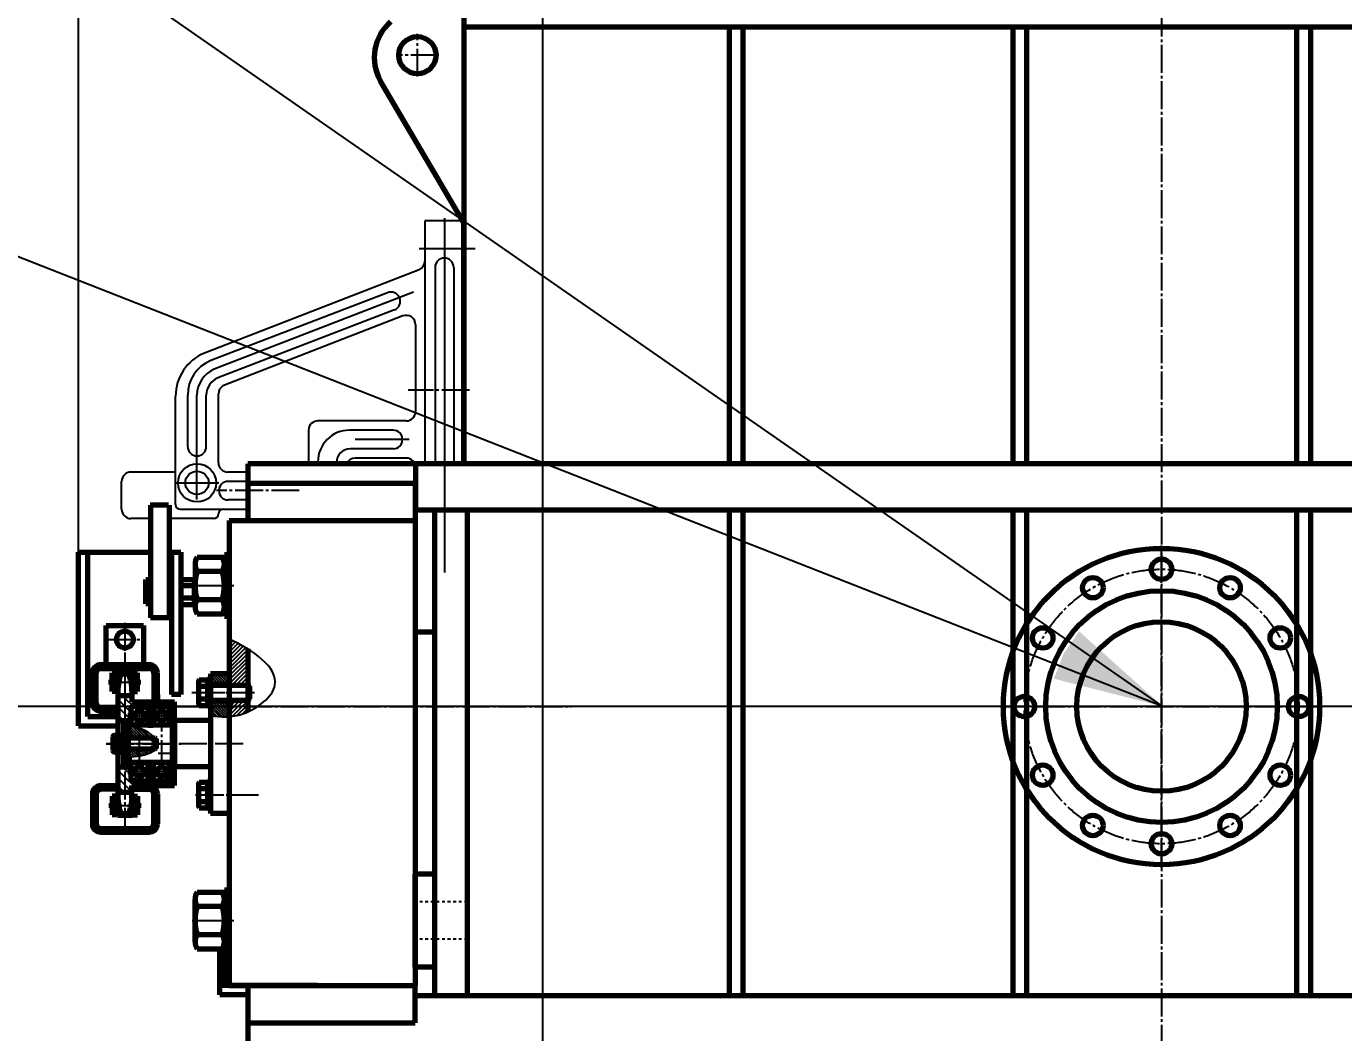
# Model space of a CAD drawing. Header units: millimetres. Extents: x -11880 to 11880, y -8400 to 8400.
# Drawn here: x 5423 to 6839, y 4931 to 6012 of the extents above; entities that cross this region are included whole.
import ezdxf

# ---------------------------------------------------------------- set-up
doc = ezdxf.new("R2010")
doc.units = ezdxf.units.MM
doc.linetypes.add('EB_DASH', pattern=[6, 3, -3])
doc.linetypes.add('EB_DASHDOT', pattern=[39, 30, -3, 3, -3])
for name, color, linetype, lineweight in [('CAXA0', 7, 'Continuous', 70), ('CAXA1', 1, 'EB_DASHDOT', 25), ('CAXA2', 6, 'EB_DASH', 25), ('CAXA3', 7, 'Continuous', 25), ('CAXA4', 3, 'Continuous', 25), ('CAXA5', 4, 'Continuous', 25)]:
    doc.layers.add(name, color=color, linetype=linetype, lineweight=lineweight)
doc.styles.add('标准', font='', dxfattribs={"width": 0.667})
doc.styles.get('标准').set_extended_font_data('SimSun')
doc.dimstyles.new('标准', dxfattribs={"dimscale": 40, "dimtxt": 5, "dimasz": 3, "dimexe": 2, "dimexo": 0, "dimtad": 1, "dimdec": 1, "dimzin": 12, "dimdsep": 46, "dimtxsty": '标准', "dimcen": 0, "dimdle": 4, "dimaunit": 1, "dimazin": 2, "dimtfac": 1, "dimtdec": 3, "dimtmove": 0, "dimatfit": 3, "dimfxl": 0, "dimtolj": 1, "dimtzin": 0, "dimarcsym": 0})

# ---------------------------------------------------------------- blocks, each defined once
blk = doc.blocks.new('CAXBLOCK211', base_point=(5604.1, 5411.1))
at = {"layer": 'CAXA0'}
for p, q in [((5606.3, 5441.5), (5633.4, 5441.5)), ((5604.1, 5433.9), (5604.1, 5388.3)), ((5633.4, 5426.3), (5606.3, 5426.3)), ((5635.6, 5433.9), (5635.6, 5388.3)), ((5633.4, 5395.9), (5606.3, 5395.9)), ((5606.3, 5380.7), (5633.4, 5380.7))]:
    blk.add_line(p, q, dxfattribs=at)
for centre, radius, start, end in [((5618.4, 5433.9), 14.3, 147.9424, 212.0576), ((5621.3, 5433.9), 14.3, 327.9424, 32.0576), ((5658.1, 5411.1), 54, 163.6514, 196.3486), ((5581.6, 5411.1), 54, 343.6514, 16.3486), ((5618.4, 5388.3), 14.3, 147.9424, 212.0576), ((5621.3, 5388.3), 14.3, 327.9424, 32.0576)]:
    blk.add_arc(centre, radius, start, end, dxfattribs=at)
at = {"layer": 'CAXA1', "linetype": 'EB_DASHDOT', "lineweight": 25}
blk.add_line((5601.1, 5411.1), (5638.6, 5411.1), dxfattribs=at)
blk = doc.blocks.new('CAXBLOCK213')
at = {"layer": 'CAXA0', "color": 0, "linetype": 'Continuous', "lineweight": 25}
for p, q in [((5635.6, 5442.2), (5637.6, 5444.1)), ((5635.6, 5438), (5640.6, 5442.8)), ((5635.6, 5433.9), (5640.6, 5438.6)), ((5636.4, 5430.6), (5640.6, 5434.5))]:
    blk.add_line(p, q, dxfattribs=at)
blk = doc.blocks.new('CAXBLOCK214')
at = {"layer": 'CAXA0', "color": 0, "linetype": 'Continuous', "lineweight": 25}
for p, q in [((5635.6, 5388.5), (5638.9, 5391.6)), ((5635.6, 5384.3), (5640.6, 5389.1)), ((5635.6, 5380.2), (5640.6, 5384.9)), ((5637.7, 5378.1), (5640.6, 5380.8))]:
    blk.add_line(p, q, dxfattribs=at)
blk = doc.blocks.new('CAXBLOCK212', base_point=(5635.6, 5411.1))
at = {"layer": 'CAXA0'}
for p, q in [((5640.6, 5444.1), (5635.6, 5444.1)), ((5635.6, 5444.1), (5635.6, 5378.1)), ((5640.6, 5378.1), (5640.6, 5444.1)), ((5640.6, 5430.6), (5635.6, 5430.6)), ((5635.6, 5391.6), (5640.6, 5391.6)), ((5635.6, 5378.1), (5640.6, 5378.1))]:
    blk.add_line(p, q, dxfattribs=at)
at = {"layer": 'CAXA1', "color": 1, "linetype": 'EB_DASHDOT', "lineweight": 25}
blk.add_line((5630.6, 5411.1), (5645.6, 5411.1), dxfattribs=at)
at = {"layer": 'CAXA5'}
for name in ['CAXBLOCK213', 'CAXBLOCK214']:
    blk.add_blockref(name, (0, 0), dxfattribs=at)
blk = doc.blocks.new('CAXBLOCK215', base_point=(5604.1, 5051.1))
at = {"layer": 'CAXA0'}
for p, q in [((5604.1, 5028.3), (5604.1, 5073.9)), ((5606.3, 5081.5), (5633.4, 5081.5)), ((5635.6, 5028.3), (5635.6, 5073.9)), ((5633.4, 5066.3), (5606.3, 5066.3)), ((5633.4, 5035.9), (5606.3, 5035.9)), ((5606.3, 5020.7), (5633.4, 5020.7))]:
    blk.add_line(p, q, dxfattribs=at)
for centre, radius, start, end in [((5618.4, 5073.9), 14.3, 147.9424, 212.0576), ((5621.3, 5073.9), 14.3, 327.9424, 32.0576), ((5658.1, 5051.1), 54, 163.6514, 196.3486), ((5581.6, 5051.1), 54, 343.6514, 16.3486), ((5618.4, 5028.3), 14.3, 147.9424, 212.0576), ((5621.3, 5028.3), 14.3, 327.9424, 32.0576)]:
    blk.add_arc(centre, radius, start, end, dxfattribs=at)
at = {"layer": 'CAXA1', "linetype": 'EB_DASHDOT', "lineweight": 25}
blk.add_line((5601.1, 5051.1), (5638.6, 5051.1), dxfattribs=at)
blk = doc.blocks.new('CAXBLOCK217')
at = {"layer": 'CAXA0', "color": 0, "linetype": 'Continuous', "lineweight": 25}
for p, q in [((5635.6, 5029.1), (5638.2, 5031.6)), ((5635.6, 5024.9), (5640.6, 5029.7)), ((5635.6, 5020.8), (5640.6, 5025.5)), ((5637.1, 5018.1), (5640.6, 5021.4))]:
    blk.add_line(p, q, dxfattribs=at)
blk = doc.blocks.new('CAXBLOCK218')
at = {"layer": 'CAXA0', "color": 0, "linetype": 'Continuous', "lineweight": 25}
for p, q in [((5635.6, 5082.8), (5637, 5084.1)), ((5635.6, 5078.6), (5640.6, 5083.4)), ((5635.6, 5074.5), (5640.6, 5079.2)), ((5635.8, 5070.6), (5640.6, 5075.1)), ((5640.2, 5070.6), (5640.6, 5071))]:
    blk.add_line(p, q, dxfattribs=at)
blk = doc.blocks.new('CAXBLOCK216', base_point=(5635.6, 5051.1))
at = {"layer": 'CAXA0'}
for p, q in [((5635.6, 5018.1), (5635.6, 5084.1)), ((5635.6, 5084.1), (5640.6, 5084.1)), ((5635.6, 5070.6), (5640.6, 5070.6)), ((5640.6, 5084.1), (5640.6, 5018.1)), ((5640.6, 5031.6), (5635.6, 5031.6)), ((5640.6, 5018.1), (5635.6, 5018.1))]:
    blk.add_line(p, q, dxfattribs=at)
at = {"layer": 'CAXA1', "color": 1, "linetype": 'EB_DASHDOT', "lineweight": 25}
blk.add_line((5630.6, 5051.1), (5645.6, 5051.1), dxfattribs=at)
at = {"layer": 'CAXA5'}
for name in ['CAXBLOCK218', 'CAXBLOCK217']:
    blk.add_blockref(name, (0, 0), dxfattribs=at)
blk = doc.blocks.new('CAXBLOCK219')
at = {"layer": 'CAXA0', "color": 0, "linetype": 'Continuous', "lineweight": 25}
for p, q in [((5535.1, 5216.9), (5539.3, 5221.1)), ((5536, 5213.5), (5543.5, 5221.1)), ((5542.5, 5215.8), (5544.1, 5217.4)), ((5544.1, 5217.4), (5547.8, 5221.1)), ((5546.4, 5215.5), (5551.9, 5220.9)), ((5548.7, 5213.5), (5553.1, 5217.9)), ((5552.9, 5213.5), (5553.1, 5213.7)), ((5535.1, 5204.2), (5539.6, 5208.6)), ((5535.1, 5208.4), (5535.3, 5208.6)), ((5536.4, 5201.2), (5541.8, 5206.6)), ((5540.5, 5201.1), (5544.1, 5204.7)), ((5544.1, 5204.7), (5545.8, 5206.4)), ((5544.7, 5201.1), (5552.3, 5208.6)), ((5549, 5201.1), (5553.1, 5205.2))]:
    blk.add_line(p, q, dxfattribs=at)
blk = doc.blocks.new('CAXBLOCK220')
at = {"layer": 'CAXA0', "color": 0, "linetype": 'Continuous', "lineweight": 25}
for p, q in [((5535.1, 5276.3), (5539.9, 5281.1)), ((5535.1, 5267.8), (5535.9, 5268.6)), ((5536.6, 5273.5), (5544.1, 5281.1)), ((5543.3, 5276), (5544.1, 5276.8)), ((5544.1, 5276.8), (5548.4, 5281.1)), ((5545.3, 5261.1), (5552.9, 5268.6)), ((5546.8, 5275.3), (5552.2, 5280.7)), ((5548.1, 5268.1), (5548.7, 5268.6)), ((5549.3, 5273.5), (5553.1, 5277.3)), ((5535.1, 5263.6), (5539.9, 5268.4)), ((5536.9, 5261.1), (5542.2, 5266.4)), ((5541.1, 5261.1), (5544.1, 5264.1)), ((5544.1, 5264.1), (5547.1, 5267.1)), ((5549.6, 5261.1), (5553.1, 5264.6))]:
    blk.add_line(p, q, dxfattribs=at)
blk = doc.blocks.new('CAXBLOCK221')
at = {"layer": 'CAXA0', "color": 0, "linetype": 'Continuous', "lineweight": 25}
for p, q in [((5559.1, 5215.4), (5564.7, 5221.1)), ((5559.2, 5219.8), (5560.3, 5220.9)), ((5561.4, 5213.5), (5568.1, 5220.2)), ((5568.1, 5220.2), (5569, 5221.1)), ((5568.2, 5216.1), (5573.2, 5221.1)), ((5571.3, 5214.9), (5576.7, 5220.3)), ((5574.1, 5213.5), (5577.1, 5216.5)), ((5559.1, 5207), (5560.8, 5208.6)), ((5559.1, 5202.7), (5564.3, 5207.9)), ((5561.7, 5201.1), (5566.9, 5206.2)), ((5565.9, 5201.1), (5568.1, 5203.2)), ((5568.1, 5203.2), (5573.5, 5208.6)), ((5570.2, 5201.1), (5577.1, 5208)), ((5574.4, 5201.1), (5577.1, 5203.7))]:
    blk.add_line(p, q, dxfattribs=at)
blk = doc.blocks.new('CAXBLOCK222')
at = {"layer": 'CAXA0', "color": 0, "linetype": 'Continuous', "lineweight": 25}
for p, q in [((5559.1, 5274.8), (5565.3, 5281.1)), ((5559.1, 5279.1), (5561.1, 5281.1)), ((5559.1, 5266.4), (5561.4, 5268.6)), ((5562, 5273.5), (5568.1, 5279.6)), ((5568.1, 5279.6), (5569.6, 5281.1)), ((5568.1, 5262.6), (5574.1, 5268.6)), ((5568.8, 5276), (5573.8, 5281.1)), ((5571.6, 5274.6), (5576.9, 5279.9)), ((5574.8, 5273.5), (5577.1, 5275.9)), ((5559.3, 5262.3), (5564.5, 5267.6)), ((5562.3, 5261.1), (5567.4, 5266.1)), ((5566.6, 5261.1), (5568.1, 5262.6)), ((5570.8, 5261.1), (5577.1, 5267.4)), ((5575, 5261.1), (5577.1, 5263.1))]:
    blk.add_line(p, q, dxfattribs=at)
blk = doc.blocks.new('CAXBLOCK223')
at = {"layer": 'CAXA0', "color": 0, "linetype": 'Continuous', "lineweight": 25}
for p, q in [((5553.1, 5261.8), (5556.4, 5265.1)), ((5553.1, 5263.2), (5555, 5265.1)), ((5553.1, 5264.6), (5553.6, 5265.1)), ((5553.8, 5261.1), (5557.8, 5265.1)), ((5555.2, 5261.1), (5559.1, 5264.9)), ((5556.7, 5261.1), (5559.1, 5263.5)), ((5558.1, 5261.1), (5559.1, 5262.1)), ((5553.1, 5220.8), (5553.4, 5221.1)), ((5553.1, 5219.3), (5554.8, 5221.1)), ((5553.1, 5217.9), (5556.2, 5221.1)), ((5553.7, 5217.1), (5557.7, 5221.1)), ((5555.1, 5217.1), (5559.1, 5221.1)), ((5556.5, 5217.1), (5559.1, 5219.7)), ((5557.9, 5217.1), (5559.1, 5218.3))]:
    blk.add_line(p, q, dxfattribs=at)
blk = doc.blocks.new('CAXBLOCK224')
at = {"layer": 'CAXA0', "color": 0, "linetype": 'Continuous', "lineweight": 25}
for p, q in [((5521.1, 5289.1), (5528.6, 5281.6)), ((5525.7, 5293.1), (5528.6, 5290.1)), ((5528.6, 5290.1), (5537.7, 5281.1)), ((5534.1, 5293.1), (5536.1, 5291.1)), ((5541.1, 5286.1), (5546.1, 5281.1)), ((5549.6, 5286.1), (5554.6, 5281.1)), ((5558.1, 5286.1), (5563.1, 5281.1)), ((5566.6, 5286.1), (5571.6, 5281.1)), ((5575.1, 5286.1), (5578.3, 5282.8)), ((5521.1, 5280.7), (5528.6, 5273.2)), ((5521.1, 5272.2), (5527.2, 5266.1)), ((5528.6, 5281.6), (5535.1, 5275.1)), ((5528.6, 5273.2), (5534.1, 5267.7)), ((5579.8, 5281.4), (5580.1, 5281.1)), ((5521.1, 5212.8), (5528.6, 5205.3)), ((5526.3, 5216.1), (5528.6, 5213.8)), ((5528.6, 5213.8), (5534.1, 5208.3)), ((5521.1, 5204.3), (5528.6, 5196.8)), ((5528.6, 5205.3), (5537.8, 5196.1)), ((5534.3, 5208.1), (5535.1, 5207.3)), ((5541.3, 5201.1), (5546.3, 5196.1)), ((5549.8, 5201.1), (5554.8, 5196.1)), ((5558.3, 5201.1), (5563.3, 5196.1)), ((5566.7, 5201.1), (5571.7, 5196.1)), ((5575.2, 5201.1), (5580.2, 5196.1)), ((5521.1, 5195.8), (5527.8, 5189.1)), ((5528.6, 5196.8), (5536.1, 5189.3))]:
    blk.add_line(p, q, dxfattribs=at)
blk = doc.blocks.new('CAXBLOCK225')
at = {"layer": 'CAXA0', "color": 0, "linetype": 'Continuous', "lineweight": 25}
for p, q in [((5528.6, 5257.1), (5530.9, 5259.4)), ((5528.6, 5254.2), (5532.1, 5257.7)), ((5528.6, 5251.4), (5532.1, 5254.9)), ((5528.6, 5248.6), (5532.1, 5252.1)), ((5529.9, 5247.1), (5532.1, 5249.3)), ((5528.6, 5234.4), (5529.2, 5235.1)), ((5528.6, 5231.6), (5532.1, 5235.1)), ((5528.6, 5228.8), (5532.1, 5232.3)), ((5529, 5226.3), (5532.1, 5229.5)), ((5531.9, 5226.4), (5532.1, 5226.6))]:
    blk.add_line(p, q, dxfattribs=at)
blk = doc.blocks.new('CAXBLOCK226')
at = {"layer": 'CAXA0', "color": 0, "linetype": 'Continuous', "lineweight": 25}
for p, q in [((5527.1, 5258.4), (5527.8, 5259.1)), ((5527.1, 5255.6), (5528.6, 5257.1)), ((5527.1, 5252.7), (5528.6, 5254.2)), ((5527.1, 5249.9), (5528.6, 5251.4)), ((5527.1, 5247.1), (5528.6, 5248.6)), ((5527.1, 5232.9), (5528.6, 5234.4)), ((5527.1, 5230.1), (5528.6, 5231.6)), ((5527.1, 5227.3), (5528.6, 5228.8))]:
    blk.add_line(p, q, dxfattribs=at)
blk = doc.blocks.new('CAXBLOCK227')
at = {"layer": 'CAXA0', "color": 0, "linetype": 'Continuous', "lineweight": 25}
for p, q in [((5543.4, 5247.1), (5532.1, 5258.3)), ((5540.5, 5247.1), (5532.1, 5255.5)), ((5544.1, 5249.2), (5533.7, 5259.5)), ((5544.1, 5252), (5536.7, 5259.5)), ((5544.1, 5254.8), (5539.8, 5259.1)), ((5544.1, 5257.7), (5543.4, 5258.4)), ((5554.7, 5247.1), (5544.1, 5257.7)), ((5551.9, 5247.1), (5544.1, 5254.8)), ((5563.2, 5241.4), (5547.7, 5256.8)), ((5537.7, 5247.1), (5532.1, 5252.7)), ((5534.9, 5247.1), (5532.1, 5249.9)), ((5549, 5247.1), (5544.1, 5252)), ((5546.2, 5247.1), (5544.1, 5249.2)), ((5559, 5248.5), (5555.6, 5251.8)), ((5560.7, 5241.1), (5557.1, 5244.7)), ((5557.9, 5241.1), (5557.1, 5241.8)), ((5562.7, 5236.2), (5557.9, 5241.1)), ((5563.4, 5238.4), (5560.7, 5241.1)), ((5538.1, 5226.9), (5532.1, 5232.9)), ((5535.5, 5226.7), (5532.1, 5230.1)), ((5532.8, 5226.5), (5532.1, 5227.2)), ((5540.6, 5227.2), (5532.7, 5235.1)), ((5543.1, 5227.6), (5535.6, 5235.1)), ((5544.1, 5229.4), (5538.4, 5235.1)), ((5544.1, 5232.2), (5541.2, 5235.1)), ((5544.1, 5235), (5544.1, 5235.1)), ((5550.1, 5229), (5544.1, 5235)), ((5547.9, 5228.5), (5544.1, 5232.2)), ((5545.5, 5228), (5544.1, 5229.4)), ((5552.4, 5229.6), (5546.9, 5235.1)), ((5554.4, 5230.4), (5549.7, 5235.1)), ((5556.4, 5231.2), (5552.5, 5235.1)), ((5558.3, 5232.1), (5555.4, 5235.1)), ((5561.5, 5234.6), (5557.1, 5239)), ((5560, 5233.3), (5557.1, 5236.2))]:
    blk.add_line(p, q, dxfattribs=at)
blk = doc.blocks.new('CAXBLOCK228', base_point=(5617.6, 5296.1))
at = {"layer": 'CAXA0'}
for p, q in [((5607.6, 5306.5), (5607.6, 5285.7)), ((5608.6, 5309.9), (5617.6, 5309.9)), ((5608.6, 5303), (5617.6, 5303)), ((5617.6, 5309.9), (5617.6, 5282.2)), ((5617.6, 5304.1), (5617.6, 5288.1)), ((5617.6, 5304.1), (5661.4, 5304.1)), ((5619.1, 5304.1), (5619.1, 5288.1)), ((5662.6, 5302.9), (5661.4, 5304.1)), ((5661.4, 5304.1), (5661.4, 5288.1)), ((5662.6, 5302.9), (5662.6, 5289.3)), ((5608.6, 5289.2), (5617.6, 5289.2)), ((5617.6, 5288.1), (5661.4, 5288.1)), ((5662.6, 5289.3), (5661.4, 5288.1)), ((5608.6, 5282.2), (5617.6, 5282.2))]:
    blk.add_line(p, q, dxfattribs=at)
for centre, radius, start, end in [((5614, 5306.5), 6.38, 147.1328, 212.8672), ((5631.6, 5296.1), 24, 163.2213, 196.7787), ((5614, 5285.7), 6.38, 147.1328, 212.8672)]:
    blk.add_arc(centre, radius, start, end, dxfattribs=at)
at = {"layer": 'CAXA1', "linetype": 'EB_DASHDOT', "lineweight": 25}
blk.add_line((5604.6, 5296.1), (5665.6, 5296.1), dxfattribs=at)
at = {"layer": 'CAXA3'}
for p, q in [((5617.6, 5304.1), (5619.1, 5302.9)), ((5619.1, 5302.9), (5662.6, 5302.9)), ((5617.6, 5288.1), (5619.1, 5289.3)), ((5619.1, 5289.3), (5662.6, 5289.3))]:
    blk.add_line(p, q, dxfattribs=at)
blk = doc.blocks.new('CAXBLOCK230')
at = {"layer": 'CAXA0', "color": 0, "linetype": 'Continuous', "lineweight": 25}
for p, q in [((5620.6, 5308.4), (5618, 5311.1)), ((5620, 5304.8), (5617.6, 5307.2))]:
    blk.add_line(p, q, dxfattribs=at)
blk = doc.blocks.new('CAXBLOCK231')
at = {"layer": 'CAXA0', "color": 0, "linetype": 'Continuous', "lineweight": 25}
for p, q in [((5620.6, 5283), (5617.6, 5286)), ((5620.6, 5287.2), (5620.5, 5287.3)), ((5618.3, 5281.1), (5617.6, 5281.7))]:
    blk.add_line(p, q, dxfattribs=at)
blk = doc.blocks.new('CAXBLOCK229', base_point=(5620.6, 5296.1))
at = {"layer": 'CAXA0'}
for p, q in [((5617.6, 5281.1), (5617.6, 5311.1)), ((5617.6, 5311.1), (5620.6, 5311.1)), ((5620.6, 5311.1), (5620.6, 5281.1)), ((5617.6, 5304.8), (5620.6, 5304.8)), ((5620.6, 5287.3), (5617.6, 5287.3)), ((5620.6, 5281.1), (5617.6, 5281.1))]:
    blk.add_line(p, q, dxfattribs=at)
at = {"layer": 'CAXA1', "color": 1, "linetype": 'EB_DASHDOT', "lineweight": 25}
blk.add_line((5623.6, 5296.1), (5614.6, 5296.1), dxfattribs=at)
at = {"layer": 'CAXA5'}
for name in ['CAXBLOCK230', 'CAXBLOCK231']:
    blk.add_blockref(name, (0, 0), dxfattribs=at)
blk = doc.blocks.new('CAXBLOCK232')
at = {"layer": 'CAXA0', "color": 0, "linetype": 'Continuous', "lineweight": 25}
for p, q in [((5629.6, 5305.1), (5620.6, 5314.1)), ((5626.8, 5305.1), (5620.6, 5311.3)), ((5632.4, 5305.1), (5621.4, 5316.1)), ((5635.3, 5305.1), (5624.3, 5316.1)), ((5638.1, 5305.1), (5627.1, 5316.1)), ((5640.6, 5305.4), (5629.9, 5316.1)), ((5640.6, 5308.2), (5632.8, 5316.1)), ((5640.6, 5311.1), (5635.6, 5316.1)), ((5640.6, 5313.9), (5638.4, 5316.1)), ((5624, 5305.1), (5620.6, 5308.4)), ((5621.1, 5305.1), (5620.6, 5305.6)), ((5636.4, 5270), (5620.6, 5285.8)), ((5633.5, 5270.1), (5620.6, 5283)), ((5639.1, 5270.1), (5622.2, 5287.1)), ((5640.6, 5271.5), (5625, 5287.1)), ((5640.6, 5274.3), (5627.8, 5287.1)), ((5640.6, 5277.1), (5630.6, 5287.1)), ((5640.6, 5280), (5633.5, 5287.1)), ((5640.6, 5282.8), (5636.3, 5287.1)), ((5640.6, 5285.6), (5639.1, 5287.1)), ((5630.6, 5270.2), (5620.6, 5280.2)), ((5627.4, 5270.5), (5620.6, 5277.3)), ((5624.1, 5271), (5620.6, 5274.5)), ((5620.7, 5271.6), (5620.6, 5271.7))]:
    blk.add_line(p, q, dxfattribs=at)
blk = doc.blocks.new('CAXBLOCK233')
at = {"layer": 'CAXA0', "color": 0, "linetype": 'Continuous', "lineweight": 25}
blk.add_line((5658.8, 5288.1), (5662.6, 5291.8), dxfattribs=at)
blk = doc.blocks.new('CAXBLOCK234')
at = {"layer": 'CAXA0', "color": 0, "linetype": 'Continuous', "lineweight": 25}
blk.add_line((5658.8, 5288.1), (5662.6, 5291.8), dxfattribs=at)
blk = doc.blocks.new('CAXBLOCK235')
at = {"layer": 'CAXA0', "color": 0, "linetype": 'Continuous', "lineweight": 25}
blk.add_line((5658.8, 5288.1), (5662.6, 5291.8), dxfattribs=at)
blk = doc.blocks.new('CAXBLOCK236')
at = {"layer": 'CAXA0', "color": 0, "linetype": 'Continuous', "lineweight": 25}
for p, q in [((5640.6, 5352.1), (5641.6, 5353.1)), ((5640.6, 5347.9), (5644.5, 5351.7)), ((5640.6, 5343.6), (5647.3, 5350.3)), ((5640.6, 5339.4), (5650.1, 5348.9)), ((5640.6, 5335.1), (5652.9, 5347.4)), ((5640.6, 5330.9), (5655.6, 5345.9)), ((5640.6, 5326.6), (5658.3, 5344.3)), ((5640.6, 5322.4), (5660.6, 5342.4)), ((5640.6, 5318.2), (5660.6, 5338.2)), ((5640.6, 5313.9), (5660.6, 5333.9)), ((5640.6, 5309.7), (5660.6, 5329.7)), ((5640.6, 5305.4), (5660.6, 5325.4)), ((5643.5, 5304.1), (5660.6, 5321.2)), ((5647.7, 5304.1), (5660.6, 5316.9)), ((5652, 5304.1), (5660.6, 5312.7)), ((5656.2, 5304.1), (5660.6, 5308.5)), ((5660.5, 5304.1), (5660.6, 5304.2)), ((5640.6, 5284.2), (5644.5, 5288.1)), ((5640.6, 5280), (5648.7, 5288.1)), ((5640.6, 5275.7), (5652.9, 5288.1)), ((5640.6, 5271.5), (5657.2, 5288.1)), ((5643.9, 5270.5), (5660.6, 5287.2)), ((5649.1, 5271.5), (5660.6, 5283)), ((5654.9, 5273.1), (5660.6, 5278.8))]:
    blk.add_line(p, q, dxfattribs=at)
blk = doc.blocks.new('CAXBLOCK238')
at = {"layer": 'CAXA0', "color": 0, "linetype": 'Continuous', "lineweight": 25}
for p, q in [((5620.6, 5198.1), (5617.7, 5201.1)), ((5619.7, 5194.8), (5617.6, 5196.9))]:
    blk.add_line(p, q, dxfattribs=at)
blk = doc.blocks.new('CAXBLOCK239')
at = {"layer": 'CAXA0', "color": 0, "linetype": 'Continuous', "lineweight": 25}
for p, q in [((5620.6, 5172.7), (5617.6, 5175.7)), ((5618, 5171.1), (5617.6, 5171.4)), ((5620.6, 5176.9), (5620.2, 5177.3))]:
    blk.add_line(p, q, dxfattribs=at)
blk = doc.blocks.new('CAXBLOCK237', base_point=(5620.6, 5186.1))
at = {"layer": 'CAXA0'}
for p, q in [((5617.6, 5171.1), (5617.6, 5201.1)), ((5617.6, 5201.1), (5620.6, 5201.1)), ((5620.6, 5201.1), (5620.6, 5171.1)), ((5617.6, 5194.8), (5620.6, 5194.8)), ((5620.6, 5177.3), (5617.6, 5177.3)), ((5620.6, 5171.1), (5617.6, 5171.1))]:
    blk.add_line(p, q, dxfattribs=at)
at = {"layer": 'CAXA1', "color": 1, "linetype": 'EB_DASHDOT', "lineweight": 25}
blk.add_line((5623.6, 5186.1), (5614.6, 5186.1), dxfattribs=at)
at = {"layer": 'CAXA5'}
for name in ['CAXBLOCK238', 'CAXBLOCK239']:
    blk.add_blockref(name, (0, 0), dxfattribs=at)
blk = doc.blocks.new('CAXBLOCK240', base_point=(5527.1, 5241.1))
at = {"layer": 'CAXA0'}
for p, q in [((5515.5, 5248.2), (5515.5, 5234)), ((5527.1, 5249.9), (5517.3, 5249.9)), ((5527.1, 5232.2), (5527.1, 5249.9)), ((5561.2, 5247.1), (5527.1, 5247.1)), ((5530.6, 5235.1), (5530.6, 5247.1)), ((5561.2, 5247.1), (5561.2, 5235.1)), ((5562.1, 5246.2), (5561.2, 5247.1)), ((5562.1, 5246.2), (5562.1, 5236)), ((5517.3, 5232.2), (5527.1, 5232.2)), ((5561.2, 5235.1), (5527.1, 5235.1)), ((5562.1, 5236), (5561.2, 5235.1))]:
    blk.add_line(p, q, dxfattribs=at)
for centre, start, end in [((5517.3, 5248.2), 90, 180), ((5517.3, 5234), 180, 270)]:
    blk.add_arc(centre, 1.77, start, end, dxfattribs=at)
at = {"layer": 'CAXA1'}
blk.add_line((5565.1, 5241.1), (5512.5, 5241.1), dxfattribs=at)
at = {"layer": 'CAXA2'}
for p, q in [((5521.5, 5246.9), (5515.5, 5246.9)), ((5521.5, 5244), (5515.5, 5244)), ((5521.5, 5246.9), (5524.9, 5241.1)), ((5521.5, 5235.3), (5524.9, 5241.1)), ((5521.5, 5238.2), (5515.5, 5238.2)), ((5521.5, 5235.3), (5515.5, 5235.3))]:
    blk.add_line(p, q, dxfattribs=at)
for centre, radius, start, end in [((5518.6, 5245.4), 3.23, 333.4349, 26.5651), ((5510.6, 5241.1), 11.3, 345.2529, 14.7471), ((5518.6, 5236.8), 3.23, 333.4349, 26.5651)]:
    blk.add_arc(centre, radius, start, end, dxfattribs=at)
at = {"layer": 'CAXA3'}
for p, q in [((5530.6, 5246.2), (5529, 5247.1)), ((5562.1, 5246.2), (5530.6, 5246.2)), ((5530.6, 5236), (5529, 5235.1)), ((5562.1, 5236), (5530.6, 5236))]:
    blk.add_line(p, q, dxfattribs=at)
blk = doc.blocks.new('CAXBLOCK261', base_point=(6643.1, 5281.1))
at = {"layer": 'CAXA0'}
for centre, radius in [((6643.1, 5281.1), 170), ((6643.1, 5428.6), 11), ((6569.3, 5408.8), 11), ((6716.8, 5408.8), 11), ((6643.1, 5281.1), 124.5), ((6643.1, 5281.1), 91), ((6515.4, 5354.8), 11), ((6770.8, 5354.8), 11), ((6495.6, 5281.1), 11), ((6790.6, 5281.1), 11), ((6515.4, 5207.3), 11), ((6770.8, 5207.3), 11), ((6569.3, 5153.3), 11), ((6716.8, 5153.3), 11), ((6643.1, 5133.6), 11)]:
    blk.add_circle(centre, radius, dxfattribs=at)
at = {"layer": 'CAXA1', "linetype": 'EB_DASHDOT', "lineweight": 25}
for p, q in [((6643.1, 6031.1), (6643.1, 4470)), ((6643.1, 5108.1), (6643.1, 5454.1)), ((6470.1, 5281.1), (6816.1, 5281.1))]:
    blk.add_line(p, q, dxfattribs=at)
at = {"layer": 'CAXA1'}
blk.add_circle((6643.1, 5281.1), 147.5, dxfattribs=at)
blk = doc.blocks.new('*D281')
at = {"layer": 'CAXA4', "linetype": 'Continuous', "lineweight": 25}
blk.add_hatch(color=0, dxfattribs=at).paths.add_polyline_path([(6644.5, 5281.1), (6554.5, 5361.9), (6537.4, 5337.2)], flags=0)
at = {"layer": 'CAXA4', "color": 0, "linetype": 'Continuous', "lineweight": 25}
blk.add_line((6644.5, 5281.1), (5144.8, 6322.6), dxfattribs=at)
blk = doc.blocks.new('*D290')
at = {"layer": 'CAXA4', "linetype": 'Continuous', "lineweight": 25}
for points in [[(5478.6, 7058.3), (5598.6, 7043.3), (5598.6, 7073.3)], [(7808.6, 7058.3), (7688.6, 7043.3), (7688.6, 7073.3)]]:
    blk.add_hatch(color=0, dxfattribs=at).paths.add_polyline_path(points, flags=0)
at = {"layer": 'CAXA4', "color": 0, "linetype": 'Continuous', "lineweight": 25}
for p, q in [((5478.6, 5447.1), (5478.6, 7138.3)), ((7808.6, 5280.5), (7808.6, 7138.3)), ((5478.6, 7058.3), (7808.6, 7058.3))]:
    blk.add_line(p, q, dxfattribs=at)
at = {"layer": 'CAXA4', "color": 0, "linetype": 'Continuous', "lineweight": 25, "insert": (6430.8, 7357.3), "char_height": 200, "attachment_point": 1, "style": '标准'}
blk.add_mtext('\\fSimSun|b0|i0|p34;2330', dxfattribs=at)
blk = doc.blocks.new('*D292')
at = {"layer": 'CAXA4', "linetype": 'Continuous', "lineweight": 25}
for points in [[(5978.1, 6275.5), (6098.1, 6260.5), (6098.1, 6290.5)], [(7308.1, 6275.5), (7188.1, 6260.5), (7188.1, 6290.5)]]:
    blk.add_hatch(color=0, dxfattribs=at).paths.add_polyline_path(points, flags=0)
at = {"layer": 'CAXA4', "color": 0, "linetype": 'Continuous', "lineweight": 25}
for p, q in [((5978.1, 4503.1), (5978.1, 6355.5)), ((7308.1, 4503.1), (7308.1, 6355.5)), ((5978.1, 6275.5), (7308.1, 6275.5))]:
    blk.add_line(p, q, dxfattribs=at)
at = {"layer": 'CAXA4', "color": 0, "linetype": 'Continuous', "lineweight": 25, "insert": (6430.3, 6574.5), "char_height": 200, "attachment_point": 1, "style": '标准'}
blk.add_mtext('\\fSimSun|b0|i0|p34;1330', dxfattribs=at)
blk = doc.blocks.new('*D294')
at = {"layer": 'CAXA4', "linetype": 'Continuous', "lineweight": 25}
for points in [[(5265.7, 5281.1), (5280.7, 5161.1), (5250.7, 5161.1)], [(5265.7, 4616.1), (5280.7, 4736.1), (5250.7, 4736.1)]]:
    blk.add_hatch(color=0, dxfattribs=at).paths.add_polyline_path(points, flags=0)
at = {"layer": 'CAXA4', "color": 0, "linetype": 'Continuous', "lineweight": 25}
for p, q in [((7483.2, 5281.1), (5185.7, 5281.1)), ((5265.7, 4616.1), (5265.7, 5281.1)), ((7195.1, 4616.1), (5185.7, 4616.1))]:
    blk.add_line(p, q, dxfattribs=at)
at = {"layer": 'CAXA4', "color": 0, "linetype": 'Continuous', "lineweight": 25, "insert": (4966.7, 4791.5), "char_height": 200, "attachment_point": 1, "rotation": 90, "style": '标准'}
blk.add_mtext('\\fSimSun|b0|i0|p34;665', dxfattribs=at)
blk = doc.blocks.new('*D316')
at = {"layer": 'CAXA4', "linetype": 'Continuous', "lineweight": 25}
blk.add_hatch(color=0, dxfattribs=at).paths.add_polyline_path([(6644.5, 5281.1), (6538.3, 5338.9), (6527.3, 5311)], flags=0)
at = {"layer": 'CAXA4', "color": 0, "linetype": 'Continuous', "lineweight": 25}
blk.add_line((6644.5, 5281.1), (5108, 5884.4), dxfattribs=at)

msp = doc.modelspace()

# ---------------------------------------------------------------- linework, layer by layer
at = {"layer": 'CAXA0'}
for p, q in [((5893.1, 6031.08), (5893.1, 5542.08)), ((7393.1, 6011.08), (5893.1, 6011.08)), ((5660.6, 5542.08), (5660.6, 5482.08)), ((7625.6, 5542.08), (5660.6, 5542.08)), ((5660.6, 5521.08), (5660.6, 5481.08)), ((5660.6, 5521.08), (5840.6, 5521.08)), ((5840.6, 5521.08), (5840.6, 5481.08)), ((5640.6, 5481.08), (5640.6, 4981.08)), ((5640.6, 5481.08), (5840.6, 5481.08)), ((7445.6, 5492.08), (5840.6, 5492.08)), ((5840.6, 5481.08), (5840.6, 4981.08)), ((5861.6, 5492.08), (5861.6, 4970.08)), ((5896.6, 5492.08), (5896.6, 4970.08)), ((5840.6, 5461.08), (5840.6, 5361.08)), ((5861.6, 5361.08), (5840.6, 5361.08)), ((5660.6, 5342.95), (5660.6, 5275.27)), ((5608.62, 5199.94), (5617.6, 5199.94)), ((5617.6, 5199.94), (5617.6, 5172.22)), ((5607.6, 5196.47), (5607.6, 5175.69)), ((5608.62, 5193.01), (5617.6, 5193.01)), ((5617.6, 5194.08), (5617.6, 5178.08)), ((5608.62, 5179.15), (5617.6, 5179.15)), ((5608.62, 5172.22), (5617.6, 5172.22)), ((5861.6, 5101.08), (5840.6, 5101.08)), ((5840.6, 5001.08), (5840.6, 5101.08)), ((5861.6, 5001.08), (5840.6, 5001.08)), ((5640.6, 4981.08), (5840.6, 4981.08)), ((5660.6, 4981.08), (5660.6, 4941.08)), ((5660.6, 4980.08), (5660.6, 4920.08)), ((5840.6, 4941.08), (5840.6, 4981.08)), ((7445.6, 4970.08), (5840.6, 4970.08)), ((5660.6, 4941.08), (5840.6, 4941.08))]:
    msp.add_line(p, q, dxfattribs=at)
at = {"layer": 'CAXA0', "linetype": 'Continuous', "lineweight": 70}
for p, q in [((5893.1, 5801.08), (5803.53, 5953.35)), ((5893.1, 5542.08), (5893.1, 5803.08)), ((5841.1, 5542.08), (5841.1, 5493.08)), ((5575.6, 5497.35), (5555.6, 5497.35)), ((5556.1, 5497.35), (5556.1, 5376.49)), ((5576.1, 5497.35), (5576.1, 5376.35)), ((5478.6, 5260.45), (5478.6, 5447.08)), ((5478.6, 5447.08), (5556.1, 5447.08)), ((5488.6, 5326.08), (5488.6, 5447.08)), ((5576.1, 5447.08), (5588.6, 5447.08)), ((5578.6, 5447.08), (5578.6, 5294.08)), ((5588.6, 5447.08), (5588.6, 5294.08)), ((5551.1, 5391.49), (5551.1, 5417.49)), ((5551.1, 5417.49), (5556.1, 5417.49)), ((5551.1, 5410.99), (5556.1, 5410.99)), ((5556.1, 5391.49), (5556.1, 5417.49)), ((5575.6, 5419.26), (5578.1, 5419.26)), ((5588.6, 5417.26), (5588.6, 5391.26)), ((5589.55, 5417.66), (5602.55, 5417.66)), ((5602.55, 5410.96), (5589.55, 5410.96)), ((5604.6, 5412.49), (5603.23, 5412.49)), ((5603.5, 5414.31), (5603.5, 5394.21)), ((5556.1, 5397.99), (5551.1, 5397.99)), ((5602.55, 5397.56), (5589.55, 5397.56)), ((5604.6, 5396.49), (5603.08, 5396.49)), ((5556.1, 5391.49), (5551.1, 5391.49)), ((5576.1, 5389.26), (5578.6, 5389.26)), ((5589.55, 5390.86), (5602.55, 5390.86)), ((5508.6, 5368.08), (5548.6, 5368.08)), ((5508.6, 5326.08), (5508.6, 5368.08)), ((5548.6, 5368.08), (5548.6, 5326.08)), ((5578.41, 5376.33), (5556.1, 5376.49)), ((5840.6, 5361.08), (5840.6, 5101.08)), ((5488.6, 5270.45), (5488.6, 5347.08)), ((5502.6, 5326.08), (5554.6, 5326.08)), ((5493.6, 5285.08), (5493.6, 5317.08)), ((5497.6, 5285.08), (5497.6, 5317.08)), ((5502.6, 5322.08), (5554.6, 5322.08)), ((5517.41, 5317.35), (5514.91, 5317.35)), ((5514.91, 5297.35), (5514.91, 5317.35)), ((5517.41, 5297.35), (5517.41, 5317.35)), ((5520.08, 5317.35), (5517.58, 5317.35)), ((5517.58, 5297.35), (5517.58, 5317.35)), ((5520.08, 5297.35), (5520.08, 5317.35)), ((5536.62, 5318.35), (5520.58, 5318.35)), ((5520.58, 5296.35), (5520.58, 5318.35)), ((5524.42, 5316.08), (5532.78, 5316.08)), ((5524.42, 5316.08), (5532.78, 5316.08)), ((5536.62, 5296.35), (5536.62, 5318.35)), ((5537.12, 5297.35), (5537.12, 5317.35)), ((5537.12, 5317.35), (5539.62, 5317.35)), ((5539.62, 5297.35), (5539.62, 5317.35)), ((5539.79, 5297.35), (5539.79, 5317.35)), ((5539.79, 5317.35), (5542.29, 5317.35)), ((5542.29, 5297.35), (5542.29, 5317.35)), ((5559.6, 5317.08), (5559.6, 5286.08)), ((5563.6, 5286.08), (5563.6, 5317.08)), ((5513.91, 5304.85), (5513.91, 5309.85)), ((5514.91, 5309.85), (5513.91, 5309.85)), ((5514.91, 5304.85), (5513.91, 5304.85)), ((5517.41, 5297.35), (5514.91, 5297.35)), ((5517.58, 5309.85), (5517.41, 5309.85)), ((5517.58, 5304.85), (5517.41, 5304.85)), ((5520.08, 5297.35), (5517.58, 5297.35)), ((5520.58, 5309.85), (5520.08, 5309.85)), ((5520.58, 5304.85), (5520.08, 5304.85)), ((5521.1, 5298.02), (5521.1, 5184.15)), ((5536.1, 5298.02), (5536.1, 5286.08)), ((5536.62, 5309.85), (5537.12, 5309.85)), ((5536.62, 5304.85), (5537.12, 5304.85)), ((5537.12, 5297.35), (5539.62, 5297.35)), ((5539.62, 5309.85), (5539.79, 5309.85)), ((5539.62, 5304.85), (5539.79, 5304.85)), ((5539.79, 5297.35), (5542.29, 5297.35)), ((5542.29, 5309.85), (5543.29, 5309.85)), ((5542.29, 5304.85), (5543.29, 5304.85)), ((5543.29, 5304.85), (5543.29, 5309.85)), ((5521.1, 5296.35), (5520.58, 5296.35)), ((5521.1, 5293.08), (5536.1, 5293.08)), ((5536.62, 5296.35), (5536.1, 5296.35)), ((5536.1, 5286.08), (5582.1, 5286.08)), ((5563.6, 5294.08), (5563.6, 5286.08)), ((5577.1, 5282.83), (5579.8, 5282.83)), ((5577.1, 5261.08), (5577.1, 5282.83)), ((5588.6, 5294.08), (5578.6, 5294.08)), ((5579.8, 5199.33), (5579.8, 5282.83)), ((5582.1, 5196.08), (5582.1, 5286.08)), ((5488.6, 5270.45), (5521.1, 5270.45)), ((5520.1, 5280.08), (5502.6, 5280.08)), ((5502.6, 5276.08), (5520.1, 5276.08)), ((5520.1, 5276.08), (5520.1, 5280.08)), ((5534.1, 5274.08), (5535.1, 5274.08)), ((5534.1, 5274.08), (5534.1, 5261.08)), ((5551.1, 5281.08), (5535.1, 5281.08)), ((5535.1, 5281.08), (5535.1, 5273.52)), ((5535.1, 5279.08), (5535.1, 5261.08)), ((5539.74, 5273.52), (5535.1, 5273.52)), ((5535.1, 5271.08), (5535.1, 5261.08)), ((5539.74, 5268.64), (5535.1, 5268.64)), ((5539.6, 5281.08), (5582.1, 5281.08)), ((5548.46, 5273.52), (5553.1, 5273.52)), ((5548.46, 5268.64), (5553.1, 5268.64)), ((5553.1, 5279.08), (5553.1, 5261.08)), ((5569.1, 5281.08), (5555.1, 5281.08)), ((5559.1, 5261.08), (5559.1, 5279.08)), ((5559.1, 5279.08), (5559.1, 5261.08)), ((5563.74, 5273.52), (5559.1, 5273.52)), ((5563.74, 5268.64), (5559.1, 5268.64)), ((5572.46, 5273.52), (5577.1, 5273.52)), ((5572.46, 5268.64), (5577.1, 5268.64)), ((5577.1, 5261.08), (5577.1, 5279.08)), ((5577.1, 5279.08), (5577.1, 5261.08)), ((5478.6, 5260.45), (5521.1, 5260.45)), ((5521.1, 5266.08), (5534.1, 5266.08)), ((5532.1, 5263.58), (5527.1, 5263.58)), ((5551.1, 5261.08), (5537.1, 5261.08)), ((5553.1, 5265.08), (5559.1, 5265.08)), ((5553.1, 5265.08), (5553.1, 5261.08)), ((5553.1, 5261.08), (5559.1, 5261.08)), ((5559.1, 5265.08), (5559.1, 5261.08)), ((5575.1, 5261.08), (5561.1, 5261.08)), ((5521.1, 5216.08), (5534.1, 5216.08)), ((5532.1, 5218.58), (5527.1, 5218.58)), ((5534.1, 5221.08), (5534.1, 5208.08)), ((5535.1, 5221.08), (5535.1, 5203.08)), ((5535.1, 5221.08), (5535.1, 5211.08)), ((5539.74, 5213.52), (5535.1, 5213.52)), ((5551.1, 5221.08), (5537.1, 5221.08)), ((5548.46, 5213.52), (5553.1, 5213.52)), ((5553.1, 5221.08), (5559.1, 5221.08)), ((5553.1, 5221.08), (5553.1, 5203.08)), ((5553.1, 5221.08), (5553.1, 5217.08)), ((5553.1, 5217.08), (5559.1, 5217.08)), ((5559.1, 5221.08), (5559.1, 5203.08)), ((5559.1, 5203.08), (5559.1, 5221.08)), ((5559.1, 5221.08), (5559.1, 5217.08)), ((5563.74, 5213.52), (5559.1, 5213.52)), ((5575.1, 5221.08), (5561.1, 5221.08)), ((5572.46, 5213.52), (5577.1, 5213.52)), ((5577.1, 5203.08), (5577.1, 5221.08)), ((5577.1, 5203.08), (5577.1, 5221.08)), ((5577.1, 5221.08), (5577.1, 5199.33)), ((5534.1, 5208.08), (5535.1, 5208.08)), ((5539.74, 5208.64), (5535.1, 5208.64)), ((5535.1, 5208.64), (5535.1, 5201.08)), ((5535.1, 5201.08), (5551.1, 5201.08)), ((5539.6, 5201.08), (5582.1, 5201.08)), ((5548.46, 5208.64), (5553.1, 5208.64)), ((5555.1, 5201.08), (5569.1, 5201.08)), ((5563.74, 5208.64), (5559.1, 5208.64)), ((5572.46, 5208.64), (5577.1, 5208.64)), ((5577.1, 5199.33), (5579.8, 5199.33)), ((5493.6, 5187.08), (5493.6, 5155.08)), ((5497.6, 5187.08), (5497.6, 5155.08)), ((5502.6, 5196.08), (5521.1, 5196.08)), ((5521.1, 5192.08), (5502.6, 5192.08)), ((5517.41, 5184.81), (5514.91, 5184.81)), ((5514.91, 5184.81), (5514.91, 5164.81)), ((5517.41, 5184.81), (5517.41, 5164.81)), ((5520.08, 5184.81), (5517.58, 5184.81)), ((5517.58, 5184.81), (5517.58, 5164.81)), ((5520.08, 5184.81), (5520.08, 5164.81)), ((5520.58, 5185.81), (5520.58, 5163.81)), ((5521.1, 5185.81), (5520.58, 5185.81)), ((5521.1, 5189.08), (5536.1, 5189.08)), ((5563.6, 5196.08), (5536.1, 5196.08)), ((5536.1, 5184.15), (5536.1, 5196.08)), ((5536.1, 5196.08), (5582.1, 5196.08)), ((5536.1, 5192.08), (5554.6, 5192.08)), ((5536.62, 5185.81), (5536.1, 5185.81)), ((5536.62, 5185.81), (5536.62, 5163.81)), ((5537.12, 5184.81), (5537.12, 5164.81)), ((5537.12, 5184.81), (5539.62, 5184.81)), ((5539.62, 5184.81), (5539.62, 5164.81)), ((5539.79, 5184.81), (5539.79, 5164.81)), ((5539.79, 5184.81), (5542.29, 5184.81)), ((5542.29, 5184.81), (5542.29, 5164.81)), ((5559.6, 5155.08), (5559.6, 5187.08)), ((5563.6, 5187.08), (5563.6, 5155.08)), ((5513.91, 5177.31), (5513.91, 5172.31)), ((5514.91, 5177.31), (5513.91, 5177.31)), ((5514.91, 5172.31), (5513.91, 5172.31)), ((5517.58, 5177.31), (5517.41, 5177.31)), ((5517.58, 5172.31), (5517.41, 5172.31)), ((5520.58, 5177.31), (5520.08, 5177.31)), ((5520.58, 5172.31), (5520.08, 5172.31)), ((5536.62, 5177.31), (5537.12, 5177.31)), ((5536.62, 5172.31), (5537.12, 5172.31)), ((5539.62, 5177.31), (5539.79, 5177.31)), ((5539.62, 5172.31), (5539.79, 5172.31)), ((5542.29, 5177.31), (5543.29, 5177.31)), ((5542.29, 5172.31), (5543.29, 5172.31)), ((5543.29, 5177.31), (5543.29, 5172.31)), ((5517.41, 5164.81), (5514.91, 5164.81)), ((5520.08, 5164.81), (5517.58, 5164.81)), ((5536.62, 5163.81), (5520.58, 5163.81)), ((5524.42, 5166.08), (5532.78, 5166.08)), ((5524.42, 5166.08), (5532.78, 5166.08)), ((5537.12, 5164.81), (5539.62, 5164.81)), ((5539.79, 5164.81), (5542.29, 5164.81)), ((5502.6, 5150.08), (5554.6, 5150.08)), ((5502.6, 5146.08), (5554.6, 5146.08)), ((5635.6, 5081.08), (5625.6, 5081.08)), ((5635.6, 4981.08), (5635.6, 5081.08)), ((5630.6, 4971.08), (5630.6, 5020.68)), ((5735.6, 4981.11), (5630.6, 4981.11)), ((5660.6, 4971.08), (5630.6, 4971.08))]:
    msp.add_line(p, q, dxfattribs=at)
at = {"layer": 'CAXA0', "color": 7, "linetype": 'Continuous', "lineweight": 70}
for p, q in [((5524.42, 5316.08), (5532.78, 5316.08)), ((5524.42, 5316.08), (5532.78, 5316.08)), ((5620.6, 5316.08), (5620.6, 5166.08)), ((5640.6, 5316.08), (5620.6, 5316.08)), ((5640.6, 5316.08), (5640.6, 5166.08)), ((5620.6, 5305.08), (5640.6, 5305.08)), ((5620.6, 5287.08), (5640.6, 5287.08)), ((5527.1, 5263.58), (5527.1, 5218.58)), ((5532.1, 5263.58), (5532.1, 5218.58)), ((5533.1, 5261.08), (5532.1, 5260.08)), ((5580.1, 5261.08), (5533.1, 5261.08)), ((5533.1, 5261.08), (5533.1, 5259.54)), ((5580.1, 5261.08), (5580.1, 5260.58)), ((5582.1, 5260.58), (5580.1, 5260.58)), ((5580.1, 5221.08), (5580.1, 5260.58)), ((5620.6, 5266.08), (5581.6, 5266.08)), ((5582.1, 5266.08), (5582.1, 5216.08)), ((5533.1, 5226.51), (5533.1, 5221.08)), ((5532.1, 5222.08), (5533.1, 5221.08)), ((5582.1, 5221.08), (5533.1, 5221.08)), ((5582.1, 5221.58), (5580.1, 5221.58)), ((5620.6, 5216.08), (5581.6, 5216.08)), ((5524.42, 5166.08), (5532.78, 5166.08)), ((5640.6, 5166.08), (5620.6, 5166.08))]:
    msp.add_line(p, q, dxfattribs=at)
at = {"layer": 'CAXA0', "linetype": 'Continuous', "lineweight": 70}
for centre, radius in [((5843.1, 5981.08), 20), ((5528.6, 5353.08), 9), ((5544.1, 5271.08), 5), ((5568.1, 5271.08), 5), ((5544.1, 5211.08), 5), ((5568.1, 5211.08), 5)]:
    msp.add_circle(centre, radius, dxfattribs=at)
for centre, radius, start, end in [((5846.63, 5978.7), 50, 130.3467, 210.46555), ((5594.96, 5414.31), 6.36, 148.20305, 211.79695), ((5612.6, 5404.26), 24, 163.78952, 196.21048), ((5597.14, 5414.31), 6.36, 328.20305, 31.79695), ((5579.5, 5404.26), 24, 343.78952, 16.21048), ((5594.96, 5394.21), 6.36, 148.20305, 211.79695), ((5597.14, 5394.21), 6.36, 328.20305, 31.79695), ((5502.6, 5317.08), 9, 90, 180), ((5554.6, 5317.08), 9, 0, 90), ((5502.6, 5317.08), 5, 90, 180), ((5571.9, 5298.02), 50.8, 159.1686, 180), ((5485.3, 5298.02), 50.8, 0, 20.8314), ((5554.6, 5317.08), 5, 0, 90), ((5502.6, 5285.08), 9, 180, 270), ((5502.6, 5285.08), 5, 180, 270), ((5537.1, 5279.08), 2, 90, 180), ((5551.1, 5279.08), 2, 0, 90), ((5561.1, 5279.08), 2, 90, 180), ((5575.1, 5279.08), 2, 0, 90), ((5537.1, 5263.08), 2, 180, 270), ((5551.1, 5263.08), 2, 270, 0), ((5561.1, 5263.08), 2, 180, 270), ((5575.1, 5263.08), 2, 270, 0), ((5537.1, 5219.08), 2, 90, 180), ((5551.1, 5219.08), 2, 0, 90), ((5561.1, 5219.08), 2, 90, 180), ((5575.1, 5219.08), 2, 0, 90), ((5537.1, 5203.08), 2, 180, 270), ((5551.1, 5203.08), 2, 270, 0), ((5561.1, 5203.08), 2, 180, 270), ((5575.1, 5203.08), 2, 270, 0), ((5502.6, 5187.08), 9, 90, 180), ((5502.6, 5187.08), 5, 90, 180), ((5571.9, 5184.15), 50.8, 180, 200.8314), ((5485.3, 5184.15), 50.8, 339.1686, 0), ((5554.6, 5187.08), 9, 0, 90), ((5554.6, 5187.08), 5, 0, 90), ((5502.6, 5155.08), 9, 180, 270), ((5502.6, 5155.08), 5, 180, 270), ((5554.6, 5155.08), 9, 270, 0), ((5554.6, 5155.08), 5, 270, 0)]:
    msp.add_arc(centre, radius, start, end, dxfattribs=at)
at = {"layer": 'CAXA0'}
for centre, radius, start, end in [((5613.98, 5196.47), 6.38, 147.13277, 212.86723), ((5631.6, 5186.08), 24, 163.22135, 196.77865), ((5613.98, 5175.69), 6.38, 147.13277, 212.86723)]:
    msp.add_arc(centre, radius, start, end, dxfattribs=at)
at = {"layer": 'CAXA1', "linetype": 'EB_DASHDOT', "lineweight": 25}
for p, q in [((5843.1, 5958.08), (5843.1, 6004.08)), ((5866.1, 5981.08), (5820.1, 5981.08)), ((5899.25, 5621.08), (5833.25, 5621.08)), ((5716.1, 5513.08), (5627.22, 5513.08)), ((5528.6, 5371.08), (5528.6, 5312.08)), ((5528.6, 5339.07), (5528.6, 5263.58)), ((5528.6, 5328.2), (5528.6, 5150.64)), ((5528.6, 5328.2), (5528.6, 5150.64)), ((5544.1, 5284.08), (5544.1, 5198.08)), ((5568.1, 5284.08), (5568.1, 5198.08)), ((5562.1, 5271.08), (5538.1, 5271.08)), ((5580.1, 5271.08), (5556.1, 5271.08)), ((7483.23, 5281.08), (5805.79, 5281.08)), ((6470.1, 5281.08), (6816.1, 5281.08)), ((5508.54, 5241.08), (5589.22, 5241.08)), ((5562.1, 5211.08), (5538.1, 5211.08)), ((5580.1, 5211.08), (5556.1, 5211.08)), ((5604.6, 5186.08), (5665.6, 5186.08))]:
    msp.add_line(p, q, dxfattribs=at)
at = {"layer": 'CAXA1', "color": 1, "linetype": 'EB_DASHDOT', "lineweight": 25}
for p, q in [((5508.6, 5353.08), (5548.6, 5353.08)), ((5600.55, 5296.08), (5667.84, 5296.08)), ((5655.81, 5241.08), (5507.25, 5241.08)), ((5605, 5186.08), (5672.29, 5186.08))]:
    msp.add_line(p, q, dxfattribs=at)
at = {"layer": 'CAXA1', "linetype": 'Continuous', "lineweight": 25}
for p, q in [((5513.3, 5307.35), (5545.27, 5307.35)), ((5513.3, 5174.81), (5545.27, 5174.81))]:
    msp.add_line(p, q, dxfattribs=at)
at = {"layer": 'CAXA1'}
for p, q in [((5579.1, 5281.08), (6009.09, 5281.08)), ((5564.3, 5231.08), (5577.1, 5231.08))]:
    msp.add_line(p, q, dxfattribs=at)
at = {"layer": 'CAXA2', "color": 7, "linetype": 'Continuous', "lineweight": 70}
for p, q in [((6178.1, 6011.08), (6178.1, 5542.08)), ((6193.1, 6011.08), (6193.1, 5542.08)), ((6483.1, 6011.08), (6483.1, 5542.08)), ((6498.1, 6011.08), (6498.1, 5542.08)), ((6788.1, 6011.08), (6788.1, 5542.08)), ((6803.1, 6011.08), (6803.1, 5542.08)), ((6178.1, 5492.08), (6178.1, 4970.08)), ((6193.1, 5492.08), (6193.1, 4970.08)), ((6483.1, 5492.08), (6483.1, 4970.08)), ((6498.1, 5492.08), (6498.1, 4970.08)), ((6788.1, 5492.08), (6788.1, 4970.08)), ((6803.1, 5492.08), (6803.1, 4970.08))]:
    msp.add_line(p, q, dxfattribs=at)
at = {"layer": 'CAXA2', "color": 6, "linetype": 'Continuous', "lineweight": 25}
for p, q in [((5893.1, 5803.08), (5851.1, 5803.08)), ((5851.1, 5803.08), (5851.1, 5542.08)), ((5872.1, 5806.08), (5872.1, 5425.08)), ((5905.09, 5773.08), (5845.09, 5773.08)), ((5844.9, 5750.53), (5614.11, 5660.81)), ((5862.1, 5753.08), (5862.1, 5542.08)), ((5882.1, 5753.08), (5882.1, 5542.08)), ((5810.92, 5725.78), (5620.91, 5652.79)), ((5838.88, 5726.44), (5624.71, 5643.54)), ((5818.52, 5707.28), (5628.51, 5634.29)), ((5827.48, 5700.85), (5634.03, 5625.64)), ((5841.1, 5691.52), (5841.1, 5598.08)), ((5583.1, 5498.08), (5583.1, 5614.56)), ((5596.1, 5560.35), (5596.1, 5615.79)), ((5606.1, 5503.51), (5606.1, 5615.79)), ((5616.1, 5560.35), (5616.1, 5615.79)), ((5629.1, 5543.08), (5629.1, 5617.02)), ((5831.1, 5588.08), (5736.1, 5588.08)), ((5726.1, 5578.08), (5726.1, 5542.08)), ((5817.04, 5578.08), (5770.1, 5578.08)), ((5834.1, 5568.08), (5776.1, 5568.08)), ((5817.04, 5558.08), (5771.1, 5558.08)), ((5736.1, 5544.08), (5736.1, 5542.08)), ((5756.1, 5543.08), (5756.1, 5542.08)), ((5831.1, 5548.08), (5776.1, 5548.08)), ((5583.1, 5533.08), (5535.1, 5533.08)), ((5660.6, 5533.08), (5639.1, 5533.08)), ((5525.1, 5493.08), (5525.1, 5523.08)), ((5582.72, 5521.46), (5629.72, 5521.46)), ((5660.6, 5523.08), (5639.64, 5523.08)), ((5660.6, 5503.08), (5639.64, 5503.08)), ((5555.6, 5483.08), (5535.1, 5483.08)), ((5624.1, 5483.08), (5575.6, 5483.08)), ((5588.1, 5493.08), (5660.6, 5493.08))]:
    msp.add_line(p, q, dxfattribs=at)
at = {"layer": 'CAXA2'}
for p, q in [((5896.6, 5071.08), (5840.6, 5071.08)), ((5896.6, 5031.08), (5840.6, 5031.08))]:
    msp.add_line(p, q, dxfattribs=at)
at = {"layer": 'CAXA2', "color": 6, "linetype": 'Continuous', "lineweight": 25}
for centre, radius in [((5606.22, 5521.46), 20.5), ((5606.1, 5521.46), 12.5)]:
    msp.add_circle(centre, radius, dxfattribs=at)
for centre, radius, start, end in [((5841.1, 5759.79), 10, 292.31559, 0), ((5872.1, 5753.08), 10, 0, 180), ((5814.72, 5716.53), 10, 292.31558, 112.31558), ((5831.1, 5691.52), 10, 0, 111.2452), ((5633.1, 5614.56), 50, 112.31559, 180), ((5636.1, 5615.79), 40, 112.31559, 180), ((5636.1, 5615.79), 30, 112.31559, 180), ((5636.1, 5615.79), 20, 112.31559, 180), ((5639.1, 5617.02), 10, 120.48973, 180), ((5831.1, 5598.08), 10, 270, 0), ((5736.1, 5578.08), 10, 90, 180), ((5770.1, 5544.08), 34, 90, 180), ((5817.04, 5568.08), 10, 270, 90), ((5606.1, 5560.35), 10, 180, 0), ((5771.1, 5543.08), 15, 90, 180), ((5639.1, 5543.08), 10, 180, 270), ((5776.1, 5538.08), 10, 90, 156.42182), ((5831.1, 5538.08), 10, 0, 90), ((5535.1, 5523.08), 10, 90, 180), ((5639.64, 5513.08), 10, 90.00001, 270.00001), ((5588.1, 5498.08), 5, 180, 270), ((5535.1, 5493.08), 10, 180, 270), ((5624.1, 5488.08), 5, 270, 0), ((5634.1, 5488.08), 5, 90, 180)]:
    msp.add_arc(centre, radius, start, end, dxfattribs=at)
at = {"layer": 'CAXA3', "color": 7, "linetype": 'Continuous', "lineweight": 25}
for p, q in [((5604.6, 5411.49), (5602.84, 5411.49)), ((5604.6, 5397.49), (5588.6, 5397.49))]:
    msp.add_line(p, q, dxfattribs=at)
at = {"layer": 'CAXA3', "linetype": 'Continuous', "lineweight": 25}
msp.add_open_spline([(5620.6, 5271.58), (5632.03, 5269.32), (5658.95, 5268.98), (5712.1, 5310.99), (5665.5, 5342.08), (5640.6, 5353.66)], degree=3, knots=[0, 0, 0, 0, 36.3346301, 84.3102649, 157.3970091, 157.3970091, 157.3970091, 157.3970091], dxfattribs=at)
at = {"layer": 'CAXA3', "color": 7, "linetype": 'Continuous', "lineweight": 25}
msp.add_open_spline([(5527.1, 5259.02), (5535.87, 5260.3), (5551.38, 5258.99), (5573.98, 5230.68), (5541.22, 5226.43), (5527.1, 5226.3)], degree=3, knots=[0, 0, 0, 0, 27.7497935, 46.4310956, 86.9428321, 86.9428321, 86.9428321, 86.9428321], dxfattribs=at)

# ---------------------------------------------------------------- block references
at = {"layer": 'CAXA0'}
msp.add_blockref('CAXBLOCK261', (6643.1, 5281.08), dxfattribs=at)
at = {"layer": 'CAXA0', "linetype": 'Continuous', "lineweight": 70}
for name, p in [('CAXBLOCK211', (5604.1, 5411.08)), ('CAXBLOCK212', (5635.6, 5411.08)), ('CAXBLOCK229', (5620.6, 5296.08)), ('CAXBLOCK228', (5617.6, 5296.08)), ('CAXBLOCK240', (5527.1, 5241.08)), ('CAXBLOCK237', (5620.6, 5186.08)), ('CAXBLOCK215', (5604.1, 5051.08)), ('CAXBLOCK216', (5635.6, 5051.08))]:
    msp.add_blockref(name, p, dxfattribs=at)
at = {"layer": 'CAXA4'}
msp.add_blockref('*D281', (0, 0), dxfattribs=at)
at = {"layer": 'CAXA4', "linetype": 'Continuous', "lineweight": 70}
msp.add_blockref('*D316', (0, 0), dxfattribs=at)
at = {"layer": 'CAXA5', "linetype": 'Continuous', "lineweight": 70}
for name in ['CAXBLOCK236', 'CAXBLOCK232', 'CAXBLOCK224', 'CAXBLOCK233', 'CAXBLOCK234', 'CAXBLOCK235', 'CAXBLOCK220', 'CAXBLOCK222', 'CAXBLOCK226', 'CAXBLOCK225', 'CAXBLOCK227', 'CAXBLOCK223', 'CAXBLOCK219', 'CAXBLOCK221']:
    msp.add_blockref(name, (0, 0), dxfattribs=at)

# ---------------------------------------------------------------- dimensions: what is measured, and where the dimension line sits
at = {"layer": 'CAXA4'}
for base, p1, p2, angle, text, picture, middle in [((6643.6, 7058.33), (5478.6, 5447.08), (7808.6, 5280.45), 180, '\\fSimSun;2330', '*D290', (6643.6, 7220.33)), ((5265.67, 4948.58), (7195.1, 4616.08), (7483.23, 5281.08), 270, '\\fSimSun;665', '*D294', (5103.67, 4948.58))]:
    dim = msp.add_linear_dim(base=base, p1=p1, p2=p2, angle=angle, text=text, dimstyle='标准', dxfattribs=at)
    dim.commit()
    dim.dimension.update_dxf_attribs({"geometry": picture, "text_midpoint": middle})
dim = msp.add_linear_dim(base=(6643.1, 6275.52), p1=(5978.1, 4503.08), p2=(7308.1, 4503.08), text='\\fSimSun;1330', dimstyle='标准', dxfattribs=at)
dim.commit()
dim.dimension.update_dxf_attribs({"geometry": '*D292', "text_midpoint": (6643.1, 6437.52)})

doc.saveas('drawing.dxf')
